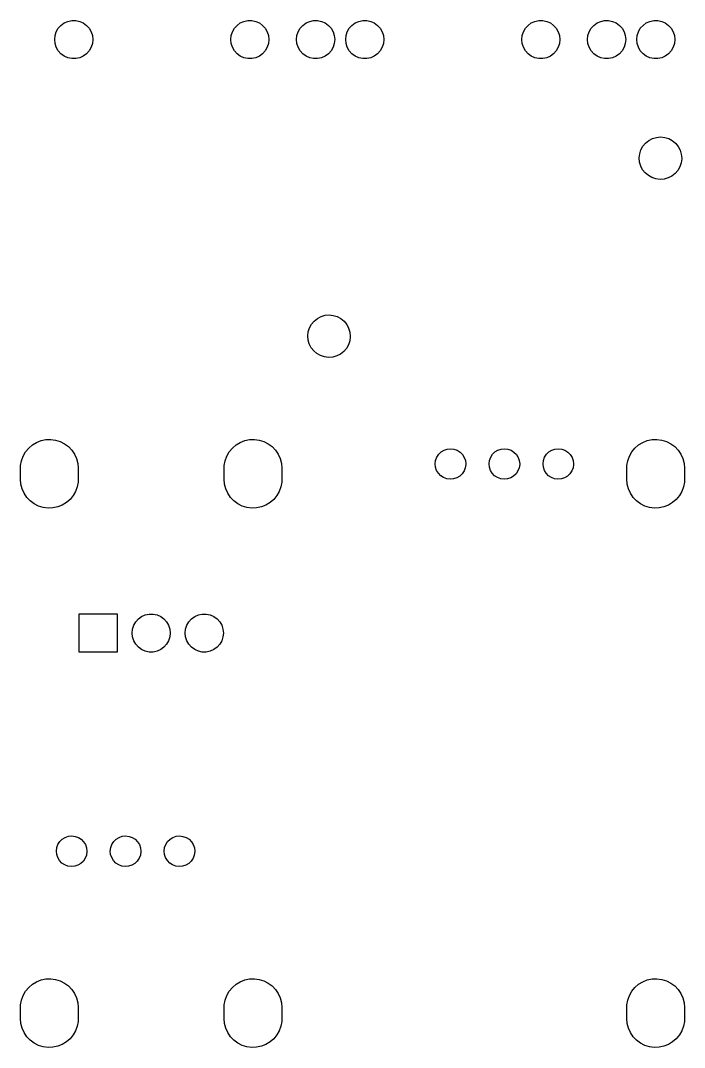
# Model space of a CAD drawing. Extents: x 74 to 204, y -141 to -34.
# Drawn here: x 77.66 to 108.95, y -83.03 to -34.66 of the extents above; entities that cross this region are included whole.
import ezdxf

# ---------------------------------------------------------------- set-up
doc = ezdxf.new("R2010")
doc.units = 0
doc.layers.add('BLACK', color=7, linetype='CONTINUOUS')

msp = doc.modelspace()

# ---------------------------------------------------------------- linework, layer by layer
at = {"layer": 'BLACK', "linetype": 'CONTINUOUS'}
for p, q in [((79.5678, -34.8912), (79.72, -34.7806)), ((79.72, -34.7806), (79.8919, -34.704)), ((79.8919, -34.704), (80.0759, -34.6649)), ((80.0759, -34.6649), (80.2641, -34.6649)), ((80.2641, -34.6649), (80.4481, -34.704)), ((80.4481, -34.704), (80.62, -34.7806)), ((80.62, -34.7806), (80.7722, -34.8912)), ((87.8678, -34.8912), (88.02, -34.7806)), ((88.02, -34.7806), (88.1919, -34.704)), ((88.1919, -34.704), (88.3759, -34.6649)), ((88.3759, -34.6649), (88.5641, -34.6649)), ((88.5641, -34.6649), (88.7481, -34.704)), ((88.7481, -34.704), (88.92, -34.7806)), ((88.92, -34.7806), (89.0722, -34.8912)), ((90.9678, -34.8912), (91.12, -34.7806)), ((91.12, -34.7806), (91.2919, -34.704)), ((91.2919, -34.704), (91.4759, -34.6649)), ((91.4759, -34.6649), (91.6641, -34.6649)), ((91.6641, -34.6649), (91.8481, -34.704)), ((91.8481, -34.704), (92.02, -34.7806)), ((92.02, -34.7806), (92.1722, -34.8912)), ((93.2838, -34.8912), (93.436, -34.7806)), ((93.436, -34.7806), (93.6079, -34.704)), ((93.6079, -34.704), (93.7919, -34.6649)), ((93.7919, -34.6649), (93.9801, -34.6649)), ((93.9801, -34.6649), (94.1641, -34.704)), ((94.1641, -34.704), (94.336, -34.7806)), ((94.336, -34.7806), (94.4882, -34.8912)), ((101.584, -34.8912), (101.736, -34.7806)), ((101.736, -34.7806), (101.908, -34.704)), ((101.908, -34.704), (102.092, -34.6649)), ((102.092, -34.6649), (102.28, -34.6649)), ((102.28, -34.6649), (102.464, -34.704)), ((102.464, -34.704), (102.636, -34.7806)), ((102.636, -34.7806), (102.788, -34.8912)), ((104.684, -34.8912), (104.836, -34.7806)), ((104.836, -34.7806), (105.008, -34.704)), ((105.008, -34.704), (105.192, -34.6649)), ((105.192, -34.6649), (105.38, -34.6649)), ((105.38, -34.6649), (105.564, -34.704)), ((105.564, -34.704), (105.736, -34.7806)), ((105.736, -34.7806), (105.888, -34.8912)), ((107, -34.8912), (107.152, -34.7806)), ((107.152, -34.7806), (107.324, -34.704)), ((107.324, -34.704), (107.508, -34.6649)), ((107.508, -34.6649), (107.696, -34.6649)), ((107.696, -34.6649), (107.88, -34.704)), ((107.88, -34.704), (108.052, -34.7806)), ((108.052, -34.7806), (108.204, -34.8912)), ((79.2897, -35.3729), (79.3478, -35.1939)), ((79.3478, -35.1939), (79.4419, -35.031)), ((79.4419, -35.031), (79.5678, -34.8912)), ((80.7722, -34.8912), (80.8981, -35.031)), ((80.8981, -35.031), (80.9922, -35.1939)), ((80.9922, -35.1939), (81.0503, -35.3729)), ((87.5897, -35.3729), (87.6478, -35.1939)), ((87.6478, -35.1939), (87.7419, -35.031)), ((87.7419, -35.031), (87.8678, -34.8912)), ((89.0722, -34.8912), (89.1981, -35.031)), ((89.1981, -35.031), (89.2922, -35.1939)), ((89.2922, -35.1939), (89.3503, -35.3729)), ((90.6897, -35.3729), (90.7478, -35.1939)), ((90.7478, -35.1939), (90.8419, -35.031)), ((90.8419, -35.031), (90.9678, -34.8912)), ((92.1722, -34.8912), (92.2981, -35.031)), ((92.2981, -35.031), (92.3922, -35.1939)), ((92.3922, -35.1939), (92.4503, -35.3729)), ((93.0057, -35.3729), (93.0638, -35.1939)), ((93.0638, -35.1939), (93.1579, -35.031)), ((93.1579, -35.031), (93.2838, -34.8912)), ((94.4882, -34.8912), (94.6141, -35.031)), ((94.6141, -35.031), (94.7082, -35.1939)), ((94.7082, -35.1939), (94.7663, -35.3729)), ((101.306, -35.3729), (101.364, -35.1939)), ((101.364, -35.1939), (101.458, -35.031)), ((101.458, -35.031), (101.584, -34.8912)), ((102.788, -34.8912), (102.914, -35.031)), ((102.914, -35.031), (103.008, -35.1939)), ((103.008, -35.1939), (103.066, -35.3729)), ((104.406, -35.3729), (104.464, -35.1939)), ((104.464, -35.1939), (104.558, -35.031)), ((104.558, -35.031), (104.684, -34.8912)), ((105.888, -34.8912), (106.014, -35.031)), ((106.014, -35.031), (106.108, -35.1939)), ((106.108, -35.1939), (106.166, -35.3729)), ((106.722, -35.3729), (106.78, -35.1939)), ((106.78, -35.1939), (106.874, -35.031)), ((106.874, -35.031), (107, -34.8912)), ((108.204, -34.8912), (108.33, -35.031)), ((108.33, -35.031), (108.424, -35.1939)), ((108.424, -35.1939), (108.482, -35.3729)), ((79.27, -35.56), (79.2897, -35.3729)), ((79.2897, -35.7471), (79.27, -35.56)), ((79.3478, -35.9261), (79.2897, -35.7471)), ((81.0503, -35.7471), (80.9922, -35.9261)), ((81.0503, -35.3729), (81.07, -35.56)), ((81.07, -35.56), (81.0503, -35.7471)), ((87.57, -35.56), (87.5897, -35.3729)), ((87.5897, -35.7471), (87.57, -35.56)), ((87.6478, -35.9261), (87.5897, -35.7471)), ((89.3503, -35.7471), (89.2922, -35.9261)), ((89.3503, -35.3729), (89.37, -35.56)), ((89.37, -35.56), (89.3503, -35.7471)), ((90.67, -35.56), (90.6897, -35.3729)), ((90.6897, -35.7471), (90.67, -35.56)), ((90.7478, -35.9261), (90.6897, -35.7471)), ((92.4503, -35.7471), (92.3922, -35.9261)), ((92.4503, -35.3729), (92.47, -35.56)), ((92.47, -35.56), (92.4503, -35.7471)), ((92.986, -35.56), (93.0057, -35.3729)), ((93.0057, -35.7471), (92.986, -35.56)), ((93.0638, -35.9261), (93.0057, -35.7471)), ((94.7663, -35.7471), (94.7082, -35.9261)), ((94.7663, -35.3729), (94.786, -35.56)), ((94.786, -35.56), (94.7663, -35.7471)), ((101.286, -35.56), (101.306, -35.3729)), ((101.306, -35.7471), (101.286, -35.56)), ((101.364, -35.9261), (101.306, -35.7471)), ((103.066, -35.7471), (103.008, -35.9261)), ((103.066, -35.3729), (103.086, -35.56)), ((103.086, -35.56), (103.066, -35.7471)), ((104.386, -35.56), (104.406, -35.3729)), ((104.406, -35.7471), (104.386, -35.56)), ((104.464, -35.9261), (104.406, -35.7471)), ((106.166, -35.7471), (106.108, -35.9261)), ((106.166, -35.3729), (106.186, -35.56)), ((106.186, -35.56), (106.166, -35.7471)), ((106.702, -35.56), (106.722, -35.3729)), ((106.722, -35.7471), (106.702, -35.56)), ((106.78, -35.9261), (106.722, -35.7471)), ((108.482, -35.7471), (108.424, -35.9261)), ((108.482, -35.3729), (108.502, -35.56)), ((108.502, -35.56), (108.482, -35.7471)), ((79.4419, -36.089), (79.3478, -35.9261)), ((79.5678, -36.2288), (79.4419, -36.089)), ((79.72, -36.3394), (79.5678, -36.2288)), ((80.7722, -36.2288), (80.62, -36.3394)), ((80.8981, -36.089), (80.7722, -36.2288)), ((80.9922, -35.9261), (80.8981, -36.089)), ((87.7419, -36.089), (87.6478, -35.9261)), ((87.8678, -36.2288), (87.7419, -36.089)), ((88.02, -36.3394), (87.8678, -36.2288)), ((89.0722, -36.2288), (88.92, -36.3394)), ((89.1981, -36.089), (89.0722, -36.2288)), ((89.2922, -35.9261), (89.1981, -36.089)), ((90.8419, -36.089), (90.7478, -35.9261)), ((90.9678, -36.2288), (90.8419, -36.089)), ((91.12, -36.3394), (90.9678, -36.2288)), ((92.1722, -36.2288), (92.02, -36.3394)), ((92.2981, -36.089), (92.1722, -36.2288)), ((92.3922, -35.9261), (92.2981, -36.089)), ((93.1579, -36.089), (93.0638, -35.9261)), ((93.2838, -36.2288), (93.1579, -36.089)), ((93.436, -36.3394), (93.2838, -36.2288)), ((94.4882, -36.2288), (94.336, -36.3394)), ((94.6141, -36.089), (94.4882, -36.2288)), ((94.7082, -35.9261), (94.6141, -36.089)), ((101.458, -36.089), (101.364, -35.9261)), ((101.584, -36.2288), (101.458, -36.089)), ((101.736, -36.3394), (101.584, -36.2288)), ((102.788, -36.2288), (102.636, -36.3394)), ((102.914, -36.089), (102.788, -36.2288)), ((103.008, -35.9261), (102.914, -36.089)), ((104.558, -36.089), (104.464, -35.9261)), ((104.684, -36.2288), (104.558, -36.089)), ((104.836, -36.3394), (104.684, -36.2288)), ((105.888, -36.2288), (105.736, -36.3394)), ((106.014, -36.089), (105.888, -36.2288)), ((106.108, -35.9261), (106.014, -36.089)), ((106.874, -36.089), (106.78, -35.9261)), ((107, -36.2288), (106.874, -36.089)), ((107.152, -36.3394), (107, -36.2288)), ((108.204, -36.2288), (108.052, -36.3394)), ((108.33, -36.089), (108.204, -36.2288)), ((108.424, -35.9261), (108.33, -36.089)), ((79.8919, -36.416), (79.72, -36.3394)), ((80.0759, -36.4551), (79.8919, -36.416)), ((80.2641, -36.4551), (80.0759, -36.4551)), ((80.4481, -36.416), (80.2641, -36.4551)), ((80.62, -36.3394), (80.4481, -36.416)), ((88.1919, -36.416), (88.02, -36.3394)), ((88.3759, -36.4551), (88.1919, -36.416)), ((88.5641, -36.4551), (88.3759, -36.4551)), ((88.7481, -36.416), (88.5641, -36.4551)), ((88.92, -36.3394), (88.7481, -36.416)), ((91.2919, -36.416), (91.12, -36.3394)), ((91.4759, -36.4551), (91.2919, -36.416)), ((91.6641, -36.4551), (91.4759, -36.4551)), ((91.8481, -36.416), (91.6641, -36.4551)), ((92.02, -36.3394), (91.8481, -36.416)), ((93.6079, -36.416), (93.436, -36.3394)), ((93.7919, -36.4551), (93.6079, -36.416)), ((93.9801, -36.4551), (93.7919, -36.4551)), ((94.1641, -36.416), (93.9801, -36.4551)), ((94.336, -36.3394), (94.1641, -36.416)), ((101.908, -36.416), (101.736, -36.3394)), ((102.092, -36.4551), (101.908, -36.416)), ((102.28, -36.4551), (102.092, -36.4551)), ((102.464, -36.416), (102.28, -36.4551)), ((102.636, -36.3394), (102.464, -36.416)), ((105.008, -36.416), (104.836, -36.3394)), ((105.192, -36.4551), (105.008, -36.416)), ((105.38, -36.4551), (105.192, -36.4551)), ((105.564, -36.416), (105.38, -36.4551)), ((105.736, -36.3394), (105.564, -36.416)), ((107.324, -36.416), (107.152, -36.3394)), ((107.508, -36.4551), (107.324, -36.416)), ((107.696, -36.4551), (107.508, -36.4551)), ((107.88, -36.416), (107.696, -36.4551)), ((108.052, -36.3394), (107.88, -36.416)), ((106.904, -40.7541), (106.998, -40.583)), ((106.998, -40.583), (107.123, -40.4335)), ((107.123, -40.4335), (107.275, -40.3112)), ((107.275, -40.3112), (107.448, -40.2208)), ((107.448, -40.2208), (107.636, -40.1657)), ((107.636, -40.1657), (107.83, -40.148)), ((107.83, -40.148), (108.024, -40.1684)), ((108.024, -40.1684), (108.211, -40.2261)), ((108.211, -40.2261), (108.382, -40.319)), ((108.382, -40.319), (108.533, -40.4434)), ((108.533, -40.4434), (108.656, -40.5946)), ((108.656, -40.5946), (108.748, -40.7669)), ((106.823, -41.134), (106.845, -40.9401)), ((106.845, -40.9401), (106.904, -40.7541)), ((108.748, -40.7669), (108.804, -40.9538)), ((108.804, -40.9538), (108.823, -41.148)), ((106.839, -41.3285), (106.823, -41.134)), ((106.893, -41.5161), (106.839, -41.3285)), ((106.982, -41.6897), (106.893, -41.5161)), ((108.737, -41.5547), (108.64, -41.7244)), ((108.798, -41.3695), (108.737, -41.5547)), ((108.823, -41.1759), (108.798, -41.3695)), ((108.823, -41.148), (108.823, -41.1759)), ((107.104, -41.8427), (106.982, -41.6897)), ((107.252, -41.9691), (107.104, -41.8427)), ((107.423, -42.0644), (107.252, -41.9691)), ((107.608, -42.1247), (107.423, -42.0644)), ((108.359, -41.9923), (108.185, -42.0803)), ((108.513, -41.8722), (108.359, -41.9923)), ((108.64, -41.7244), (108.513, -41.8722)), ((107.802, -42.1478), (107.608, -42.1247)), ((107.997, -42.1328), (107.802, -42.1478)), ((108.185, -42.0803), (107.997, -42.1328)), ((91.3769, -48.965), (91.5023, -48.8155)), ((91.5023, -48.8155), (91.6544, -48.6932)), ((91.6544, -48.6932), (91.8274, -48.6028)), ((91.8274, -48.6028), (92.0146, -48.5477)), ((92.0146, -48.5477), (92.209, -48.53)), ((92.209, -48.53), (92.4031, -48.5504)), ((92.4031, -48.5504), (92.5895, -48.6081)), ((92.5895, -48.6081), (92.7612, -48.701)), ((92.7612, -48.701), (92.9116, -48.8254)), ((92.9116, -48.8254), (93.0349, -48.9766)), ((91.2021, -49.516), (91.2239, -49.3221)), ((91.2239, -49.3221), (91.2829, -49.1361)), ((91.2829, -49.1361), (91.3769, -48.965)), ((93.0349, -48.9766), (93.1265, -49.1489)), ((93.1265, -49.1489), (93.183, -49.3358)), ((91.2184, -49.7105), (91.2021, -49.516)), ((91.2722, -49.8981), (91.2184, -49.7105)), ((93.1771, -49.7515), (93.1155, -49.9367)), ((93.2016, -49.5579), (93.1771, -49.7515)), ((93.183, -49.3358), (93.202, -49.53)), ((93.202, -49.53), (93.2016, -49.5579)), ((91.3614, -50.0717), (91.2722, -49.8981)), ((91.4827, -50.2247), (91.3614, -50.0717)), ((91.6313, -50.3511), (91.4827, -50.2247)), ((92.8916, -50.2542), (92.7378, -50.3743)), ((93.0191, -50.1064), (92.8916, -50.2542)), ((93.1155, -49.9367), (93.0191, -50.1064)), ((91.8017, -50.4464), (91.6313, -50.3511)), ((91.9873, -50.5067), (91.8017, -50.4464)), ((92.1811, -50.5298), (91.9873, -50.5067)), ((92.3756, -50.5148), (92.1811, -50.5298)), ((92.5636, -50.4623), (92.3756, -50.5148)), ((92.7378, -50.3743), (92.5636, -50.4623)), ((78.2187, -54.6511), (78.4153, -54.5318)), ((78.4153, -54.5318), (78.6292, -54.4474)), ((78.6292, -54.4474), (78.8543, -54.4001)), ((78.8543, -54.4001), (79.0841, -54.3915)), ((79.0841, -54.3915), (79.312, -54.4217)), ((79.312, -54.4217), (79.5317, -54.4899)), ((79.5317, -54.4899), (79.7367, -54.5941)), ((79.7367, -54.5941), (79.9212, -54.7314)), ((87.8187, -54.6511), (88.0153, -54.5318)), ((88.0153, -54.5318), (88.2292, -54.4474)), ((88.2292, -54.4474), (88.4543, -54.4001)), ((88.4543, -54.4001), (88.6841, -54.3915)), ((88.6841, -54.3915), (88.912, -54.4217)), ((88.912, -54.4217), (89.1317, -54.4899)), ((89.1317, -54.4899), (89.3367, -54.5941)), ((89.3367, -54.5941), (89.5212, -54.7314)), ((106.794, -54.6511), (106.99, -54.5318)), ((106.99, -54.5318), (107.204, -54.4474)), ((107.204, -54.4474), (107.429, -54.4001)), ((107.429, -54.4001), (107.659, -54.3915)), ((107.659, -54.3915), (107.887, -54.4217)), ((107.887, -54.4217), (108.107, -54.4899)), ((108.107, -54.4899), (108.312, -54.5941)), ((108.312, -54.5941), (108.496, -54.7314)), ((77.7854, -55.1795), (77.8992, -54.9797)), ((77.8992, -54.9797), (78.045, -54.8019)), ((78.045, -54.8019), (78.2187, -54.6511)), ((79.9212, -54.7314), (80.0799, -54.8978)), ((80.0799, -54.8978), (80.2083, -55.0886)), ((80.2083, -55.0886), (80.3028, -55.2983)), ((87.3854, -55.1795), (87.4992, -54.9797)), ((87.4992, -54.9797), (87.645, -54.8019)), ((87.645, -54.8019), (87.8187, -54.6511)), ((89.5212, -54.7314), (89.6799, -54.8978)), ((89.6799, -54.8978), (89.8083, -55.0886)), ((89.8083, -55.0886), (89.9028, -55.2983)), ((97.2821, -55.2297), (97.369, -55.0947)), ((97.369, -55.0947), (97.4837, -54.9824)), ((97.4837, -54.9824), (97.6204, -54.8983)), ((97.6204, -54.8983), (97.7724, -54.8466)), ((97.7724, -54.8466), (97.932, -54.8298)), ((97.932, -54.8298), (98.0914, -54.8488)), ((98.0914, -54.8488), (98.2426, -54.9027)), ((98.2426, -54.9027), (98.3782, -54.9887)), ((98.3782, -54.9887), (98.4913, -55.1026)), ((98.4913, -55.1026), (98.5763, -55.2387)), ((99.8221, -55.2297), (99.909, -55.0947)), ((99.909, -55.0947), (100.024, -54.9824)), ((100.024, -54.9824), (100.16, -54.8983)), ((100.16, -54.8983), (100.312, -54.8466)), ((100.312, -54.8466), (100.472, -54.8298)), ((100.472, -54.8298), (100.631, -54.8488)), ((100.631, -54.8488), (100.783, -54.9027)), ((100.783, -54.9027), (100.918, -54.9887)), ((100.918, -54.9887), (101.031, -55.1026)), ((101.031, -55.1026), (101.116, -55.2387)), ((102.362, -55.2297), (102.449, -55.0947)), ((102.449, -55.0947), (102.564, -54.9824)), ((102.564, -54.9824), (102.7, -54.8983)), ((102.7, -54.8983), (102.852, -54.8466)), ((102.852, -54.8466), (103.012, -54.8298)), ((103.012, -54.8298), (103.171, -54.8488)), ((103.171, -54.8488), (103.323, -54.9027)), ((103.323, -54.9027), (103.458, -54.9887)), ((103.458, -54.9887), (103.571, -55.1026)), ((103.571, -55.1026), (103.656, -55.2387)), ((106.36, -55.1795), (106.474, -54.9797)), ((106.474, -54.9797), (106.62, -54.8019)), ((106.62, -54.8019), (106.794, -54.6511)), ((108.496, -54.7314), (108.655, -54.8978)), ((108.655, -54.8978), (108.783, -55.0886)), ((108.783, -55.0886), (108.878, -55.2983)), ((77.666, -55.622), (77.707, -55.3957)), ((77.707, -55.3957), (77.7854, -55.1795)), ((80.3028, -55.2983), (80.3606, -55.5209)), ((80.3606, -55.5209), (80.38, -55.75)), ((87.266, -55.622), (87.307, -55.3957)), ((87.307, -55.3957), (87.3854, -55.1795)), ((89.9028, -55.2983), (89.9606, -55.5209)), ((89.9606, -55.5209), (89.98, -55.75)), ((97.2071, -55.5397), (97.2272, -55.3805)), ((97.2227, -55.6995), (97.2071, -55.5397)), ((97.2272, -55.3805), (97.2821, -55.2297)), ((98.5763, -55.2387), (98.6291, -55.3903)), ((98.6467, -55.5699), (98.6244, -55.7289)), ((98.6291, -55.3903), (98.647, -55.5498)), ((98.647, -55.5498), (98.6467, -55.5699)), ((99.7471, -55.5397), (99.7672, -55.3805)), ((99.7627, -55.6995), (99.7471, -55.5397)), ((99.7672, -55.3805), (99.8221, -55.2297)), ((101.116, -55.2387), (101.169, -55.3903)), ((101.187, -55.5699), (101.164, -55.7289)), ((101.169, -55.3903), (101.187, -55.5498)), ((101.187, -55.5498), (101.187, -55.5699)), ((102.287, -55.5397), (102.307, -55.3805)), ((102.303, -55.6995), (102.287, -55.5397)), ((102.307, -55.3805), (102.362, -55.2297)), ((103.656, -55.2387), (103.709, -55.3903)), ((103.727, -55.5699), (103.704, -55.7289)), ((103.709, -55.3903), (103.727, -55.5498)), ((103.727, -55.5498), (103.727, -55.5699)), ((106.241, -55.622), (106.282, -55.3957)), ((106.282, -55.3957), (106.36, -55.1795)), ((108.878, -55.2983), (108.936, -55.5209)), ((108.936, -55.5209), (108.955, -55.75)), ((77.66, -55.75), (77.666, -55.622)), ((77.66, -56.27), (77.66, -55.75)), ((80.38, -55.75), (80.38, -56.27)), ((87.26, -55.75), (87.266, -55.622)), ((87.26, -56.27), (87.26, -55.75)), ((89.98, -55.75), (89.98, -56.27)), ((97.2734, -55.8518), (97.2227, -55.6995)), ((97.3566, -55.9891), (97.2734, -55.8518)), ((97.4681, -56.1046), (97.3566, -55.9891)), ((98.4786, -56.0126), (98.3623, -56.1233)), ((98.5674, -55.8789), (98.4786, -56.0126)), ((98.6244, -55.7289), (98.5674, -55.8789)), ((99.8134, -55.8518), (99.7627, -55.6995)), ((99.8966, -55.9891), (99.8134, -55.8518)), ((100.008, -56.1046), (99.8966, -55.9891)), ((101.019, -56.0126), (100.902, -56.1233)), ((101.107, -55.8789), (101.019, -56.0126)), ((101.164, -55.7289), (101.107, -55.8789)), ((102.353, -55.8518), (102.303, -55.6995)), ((102.437, -55.9891), (102.353, -55.8518)), ((102.548, -56.1046), (102.437, -55.9891)), ((103.559, -56.0126), (103.442, -56.1233)), ((103.647, -55.8789), (103.559, -56.0126)), ((103.704, -55.7289), (103.647, -55.8789)), ((106.235, -55.75), (106.241, -55.622)), ((106.235, -56.27), (106.235, -55.75)), ((108.955, -55.75), (108.955, -56.27)), ((77.6794, -56.4991), (77.66, -56.27)), ((77.7372, -56.7217), (77.6794, -56.4991)), ((80.374, -56.398), (80.333, -56.6243)), ((80.38, -56.27), (80.374, -56.398)), ((87.2794, -56.4991), (87.26, -56.27)), ((87.3372, -56.7217), (87.2794, -56.4991)), ((89.974, -56.398), (89.933, -56.6243)), ((89.98, -56.27), (89.974, -56.398)), ((97.6024, -56.1925), (97.4681, -56.1046)), ((97.7528, -56.2484), (97.6024, -56.1925)), ((97.9119, -56.2696), (97.7528, -56.2484)), ((98.0718, -56.2551), (97.9119, -56.2696)), ((98.2244, -56.2055), (98.0718, -56.2551)), ((98.3623, -56.1233), (98.2244, -56.2055)), ((100.142, -56.1925), (100.008, -56.1046)), ((100.293, -56.2484), (100.142, -56.1925)), ((100.452, -56.2696), (100.293, -56.2484)), ((100.612, -56.2551), (100.452, -56.2696)), ((100.764, -56.2055), (100.612, -56.2551)), ((100.902, -56.1233), (100.764, -56.2055)), ((102.682, -56.1925), (102.548, -56.1046)), ((102.833, -56.2484), (102.682, -56.1925)), ((102.992, -56.2696), (102.833, -56.2484)), ((103.152, -56.2551), (102.992, -56.2696)), ((103.304, -56.2055), (103.152, -56.2551)), ((103.442, -56.1233), (103.304, -56.2055)), ((106.254, -56.4991), (106.235, -56.27)), ((106.312, -56.7217), (106.254, -56.4991)), ((108.949, -56.398), (108.908, -56.6243)), ((108.955, -56.27), (108.949, -56.398)), ((77.8317, -56.9314), (77.7372, -56.7217)), ((77.9601, -57.1222), (77.8317, -56.9314)), ((80.1408, -57.0403), (79.995, -57.2181)), ((80.2546, -56.8405), (80.1408, -57.0403)), ((80.333, -56.6243), (80.2546, -56.8405)), ((87.4317, -56.9314), (87.3372, -56.7217)), ((87.5601, -57.1222), (87.4317, -56.9314)), ((89.7408, -57.0403), (89.595, -57.2181)), ((89.8546, -56.8405), (89.7408, -57.0403)), ((89.933, -56.6243), (89.8546, -56.8405)), ((106.407, -56.9314), (106.312, -56.7217)), ((106.535, -57.1222), (106.407, -56.9314)), ((108.716, -57.0403), (108.57, -57.2181)), ((108.83, -56.8405), (108.716, -57.0403)), ((108.908, -56.6243), (108.83, -56.8405)), ((78.1188, -57.2886), (77.9601, -57.1222)), ((78.3033, -57.4259), (78.1188, -57.2886)), ((78.5083, -57.5301), (78.3033, -57.4259)), ((78.728, -57.5983), (78.5083, -57.5301)), ((79.6247, -57.4882), (79.4108, -57.5726)), ((79.8213, -57.3689), (79.6247, -57.4882)), ((79.995, -57.2181), (79.8213, -57.3689)), ((87.7188, -57.2886), (87.5601, -57.1222)), ((87.9033, -57.4259), (87.7188, -57.2886)), ((88.1083, -57.5301), (87.9033, -57.4259)), ((88.328, -57.5983), (88.1083, -57.5301)), ((89.2247, -57.4882), (89.0108, -57.5726)), ((89.4213, -57.3689), (89.2247, -57.4882)), ((89.595, -57.2181), (89.4213, -57.3689)), ((106.694, -57.2886), (106.535, -57.1222)), ((106.878, -57.4259), (106.694, -57.2886)), ((107.083, -57.5301), (106.878, -57.4259)), ((107.303, -57.5983), (107.083, -57.5301)), ((108.2, -57.4882), (107.986, -57.5726)), ((108.396, -57.3689), (108.2, -57.4882)), ((108.57, -57.2181), (108.396, -57.3689)), ((78.9559, -57.6285), (78.728, -57.5983)), ((79.1857, -57.6199), (78.9559, -57.6285)), ((79.4108, -57.5726), (79.1857, -57.6199)), ((88.5559, -57.6285), (88.328, -57.5983)), ((88.7857, -57.6199), (88.5559, -57.6285)), ((89.0108, -57.5726), (88.7857, -57.6199)), ((107.531, -57.6285), (107.303, -57.5983)), ((107.761, -57.6199), (107.531, -57.6285)), ((107.986, -57.5726), (107.761, -57.6199)), ((80.42, -64.41), (80.42, -62.61)), ((80.42, -62.61), (82.22, -62.61)), ((82.22, -62.61), (82.22, -64.41)), ((83.0919, -62.981), (83.2178, -62.8412)), ((83.2178, -62.8412), (83.37, -62.7306)), ((83.37, -62.7306), (83.5419, -62.654)), ((83.5419, -62.654), (83.7259, -62.6149)), ((83.7259, -62.6149), (83.9141, -62.6149)), ((83.9141, -62.6149), (84.0981, -62.654)), ((84.0981, -62.654), (84.27, -62.7306)), ((84.27, -62.7306), (84.4222, -62.8412)), ((84.4222, -62.8412), (84.5481, -62.981)), ((85.5919, -62.981), (85.7178, -62.8412)), ((85.7178, -62.8412), (85.87, -62.7306)), ((85.87, -62.7306), (86.0419, -62.654)), ((86.0419, -62.654), (86.2259, -62.6149)), ((86.2259, -62.6149), (86.4141, -62.6149)), ((86.4141, -62.6149), (86.5981, -62.654)), ((86.5981, -62.654), (86.77, -62.7306)), ((86.77, -62.7306), (86.9222, -62.8412)), ((86.9222, -62.8412), (87.0481, -62.981)), ((82.92, -63.51), (82.9397, -63.3229)), ((82.9397, -63.3229), (82.9978, -63.1439)), ((82.9978, -63.1439), (83.0919, -62.981)), ((84.5481, -62.981), (84.6422, -63.1439)), ((84.6422, -63.1439), (84.7003, -63.3229)), ((84.7003, -63.3229), (84.72, -63.51)), ((85.42, -63.51), (85.4397, -63.3229)), ((85.4397, -63.3229), (85.4978, -63.1439)), ((85.4978, -63.1439), (85.5919, -62.981)), ((87.0481, -62.981), (87.1422, -63.1439)), ((87.1422, -63.1439), (87.2003, -63.3229)), ((87.2003, -63.3229), (87.22, -63.51)), ((82.9397, -63.6971), (82.92, -63.51)), ((82.9978, -63.8761), (82.9397, -63.6971)), ((84.7003, -63.6971), (84.6422, -63.8761)), ((84.72, -63.51), (84.7003, -63.6971)), ((85.4397, -63.6971), (85.42, -63.51)), ((85.4978, -63.8761), (85.4397, -63.6971)), ((87.2003, -63.6971), (87.1422, -63.8761)), ((87.22, -63.51), (87.2003, -63.6971)), ((83.0919, -64.039), (82.9978, -63.8761)), ((83.2178, -64.1788), (83.0919, -64.039)), ((83.37, -64.2894), (83.2178, -64.1788)), ((83.5419, -64.366), (83.37, -64.2894)), ((84.27, -64.2894), (84.0981, -64.366)), ((84.4222, -64.1788), (84.27, -64.2894)), ((84.5481, -64.039), (84.4222, -64.1788)), ((84.6422, -63.8761), (84.5481, -64.039)), ((85.5919, -64.039), (85.4978, -63.8761)), ((85.7178, -64.1788), (85.5919, -64.039)), ((85.87, -64.2894), (85.7178, -64.1788)), ((86.0419, -64.366), (85.87, -64.2894)), ((86.77, -64.2894), (86.5981, -64.366)), ((86.9222, -64.1788), (86.77, -64.2894)), ((87.0481, -64.039), (86.9222, -64.1788)), ((87.1422, -63.8761), (87.0481, -64.039)), ((82.22, -64.41), (80.42, -64.41)), ((83.7259, -64.4051), (83.5419, -64.366)), ((83.9141, -64.4051), (83.7259, -64.4051)), ((84.0981, -64.366), (83.9141, -64.4051)), ((86.2259, -64.4051), (86.0419, -64.366)), ((86.4141, -64.4051), (86.2259, -64.4051)), ((86.5981, -64.366), (86.4141, -64.4051)), ((79.371, -73.6177), (79.4259, -73.4669)), ((79.4259, -73.4669), (79.5128, -73.3319)), ((79.5128, -73.3319), (79.6275, -73.2196)), ((79.6275, -73.2196), (79.7642, -73.1355)), ((79.7642, -73.1355), (79.9162, -73.0838)), ((79.9162, -73.0838), (80.0758, -73.067)), ((80.0758, -73.067), (80.2352, -73.086)), ((80.2352, -73.086), (80.3864, -73.1399)), ((80.3864, -73.1399), (80.522, -73.2259)), ((80.522, -73.2259), (80.6351, -73.3398)), ((80.6351, -73.3398), (80.7201, -73.4759)), ((80.7201, -73.4759), (80.7729, -73.6275)), ((81.911, -73.6177), (81.9659, -73.4669)), ((81.9659, -73.4669), (82.0528, -73.3319)), ((82.0528, -73.3319), (82.1675, -73.2196)), ((82.1675, -73.2196), (82.3042, -73.1355)), ((82.3042, -73.1355), (82.4562, -73.0838)), ((82.4562, -73.0838), (82.6158, -73.067)), ((82.6158, -73.067), (82.7752, -73.086)), ((82.7752, -73.086), (82.9264, -73.1399)), ((82.9264, -73.1399), (83.062, -73.2259)), ((83.062, -73.2259), (83.1751, -73.3398)), ((83.1751, -73.3398), (83.2601, -73.4759)), ((83.2601, -73.4759), (83.3129, -73.6275)), ((84.451, -73.6177), (84.5059, -73.4669)), ((84.5059, -73.4669), (84.5928, -73.3319)), ((84.5928, -73.3319), (84.7075, -73.2196)), ((84.7075, -73.2196), (84.8442, -73.1355)), ((84.8442, -73.1355), (84.9962, -73.0838)), ((84.9962, -73.0838), (85.1558, -73.067)), ((85.1558, -73.067), (85.3152, -73.086)), ((85.3152, -73.086), (85.4664, -73.1399)), ((85.4664, -73.1399), (85.602, -73.2259)), ((85.602, -73.2259), (85.7151, -73.3398)), ((85.7151, -73.3398), (85.8001, -73.4759)), ((85.8001, -73.4759), (85.8529, -73.6275)), ((79.3509, -73.7769), (79.371, -73.6177)), ((79.3665, -73.9367), (79.3509, -73.7769)), ((79.4172, -74.089), (79.3665, -73.9367)), ((80.7682, -73.9661), (80.7112, -74.1161)), ((80.7905, -73.8071), (80.7682, -73.9661)), ((80.7729, -73.6275), (80.7908, -73.787)), ((80.7908, -73.787), (80.7905, -73.8071)), ((81.8909, -73.7769), (81.911, -73.6177)), ((81.9065, -73.9367), (81.8909, -73.7769)), ((81.9572, -74.089), (81.9065, -73.9367)), ((83.3082, -73.9661), (83.2512, -74.1161)), ((83.3305, -73.8071), (83.3082, -73.9661)), ((83.3129, -73.6275), (83.3308, -73.787)), ((83.3308, -73.787), (83.3305, -73.8071)), ((84.4309, -73.7769), (84.451, -73.6177)), ((84.4465, -73.9367), (84.4309, -73.7769)), ((84.4972, -74.089), (84.4465, -73.9367)), ((85.8482, -73.9661), (85.7912, -74.1161)), ((85.8705, -73.8071), (85.8482, -73.9661)), ((85.8529, -73.6275), (85.8708, -73.787)), ((85.8708, -73.787), (85.8705, -73.8071)), ((79.5004, -74.2263), (79.4172, -74.089)), ((79.6119, -74.3418), (79.5004, -74.2263)), ((79.7462, -74.4297), (79.6119, -74.3418)), ((79.8966, -74.4856), (79.7462, -74.4297)), ((80.3682, -74.4427), (80.2156, -74.4923)), ((80.5061, -74.3605), (80.3682, -74.4427)), ((80.6224, -74.2498), (80.5061, -74.3605)), ((80.7112, -74.1161), (80.6224, -74.2498)), ((82.0404, -74.2263), (81.9572, -74.089)), ((82.1519, -74.3418), (82.0404, -74.2263)), ((82.2862, -74.4297), (82.1519, -74.3418)), ((82.4366, -74.4856), (82.2862, -74.4297)), ((82.9082, -74.4427), (82.7556, -74.4923)), ((83.0461, -74.3605), (82.9082, -74.4427)), ((83.1624, -74.2498), (83.0461, -74.3605)), ((83.2512, -74.1161), (83.1624, -74.2498)), ((84.5804, -74.2263), (84.4972, -74.089)), ((84.6919, -74.3418), (84.5804, -74.2263)), ((84.8262, -74.4297), (84.6919, -74.3418)), ((84.9766, -74.4856), (84.8262, -74.4297)), ((85.4482, -74.4427), (85.2956, -74.4923)), ((85.5861, -74.3605), (85.4482, -74.4427)), ((85.7024, -74.2498), (85.5861, -74.3605)), ((85.7912, -74.1161), (85.7024, -74.2498)), ((80.0557, -74.5068), (79.8966, -74.4856)), ((80.2156, -74.4923), (80.0557, -74.5068)), ((82.5957, -74.5068), (82.4366, -74.4856)), ((82.7556, -74.4923), (82.5957, -74.5068)), ((85.1357, -74.5068), (84.9766, -74.4856)), ((85.2956, -74.4923), (85.1357, -74.5068)), ((78.8543, -79.8001), (79.0841, -79.7915)), ((79.0841, -79.7915), (79.312, -79.8217)), ((88.4543, -79.8001), (88.6841, -79.7915)), ((88.6841, -79.7915), (88.912, -79.8217)), ((107.429, -79.8001), (107.659, -79.7915)), ((107.659, -79.7915), (107.887, -79.8217)), ((77.8992, -80.3797), (78.045, -80.2019)), ((78.045, -80.2019), (78.2187, -80.0511)), ((78.2187, -80.0511), (78.4153, -79.9318)), ((78.4153, -79.9318), (78.6292, -79.8474)), ((78.6292, -79.8474), (78.8543, -79.8001)), ((79.312, -79.8217), (79.5317, -79.8899)), ((79.5317, -79.8899), (79.7367, -79.9941)), ((79.7367, -79.9941), (79.9212, -80.1314)), ((79.9212, -80.1314), (80.0799, -80.2978)), ((87.4992, -80.3797), (87.645, -80.2019)), ((87.645, -80.2019), (87.8187, -80.0511)), ((87.8187, -80.0511), (88.0153, -79.9318)), ((88.0153, -79.9318), (88.2292, -79.8474)), ((88.2292, -79.8474), (88.4543, -79.8001)), ((88.912, -79.8217), (89.1317, -79.8899)), ((89.1317, -79.8899), (89.3367, -79.9941)), ((89.3367, -79.9941), (89.5212, -80.1314)), ((89.5212, -80.1314), (89.6799, -80.2978)), ((106.474, -80.3797), (106.62, -80.2019)), ((106.62, -80.2019), (106.794, -80.0511)), ((106.794, -80.0511), (106.99, -79.9318)), ((106.99, -79.9318), (107.204, -79.8474)), ((107.204, -79.8474), (107.429, -79.8001)), ((107.887, -79.8217), (108.107, -79.8899)), ((108.107, -79.8899), (108.312, -79.9941)), ((108.312, -79.9941), (108.496, -80.1314)), ((108.496, -80.1314), (108.655, -80.2978)), ((77.707, -80.7957), (77.7854, -80.5795)), ((77.7854, -80.5795), (77.8992, -80.3797)), ((80.0799, -80.2978), (80.2083, -80.4886)), ((80.2083, -80.4886), (80.3028, -80.6983)), ((80.3028, -80.6983), (80.3606, -80.9209)), ((87.307, -80.7957), (87.3854, -80.5795)), ((87.3854, -80.5795), (87.4992, -80.3797)), ((89.6799, -80.2978), (89.8083, -80.4886)), ((89.8083, -80.4886), (89.9028, -80.6983)), ((89.9028, -80.6983), (89.9606, -80.9209)), ((106.282, -80.7957), (106.36, -80.5795)), ((106.36, -80.5795), (106.474, -80.3797)), ((108.655, -80.2978), (108.783, -80.4886)), ((108.783, -80.4886), (108.878, -80.6983)), ((108.878, -80.6983), (108.936, -80.9209)), ((77.66, -81.15), (77.666, -81.022)), ((77.66, -81.67), (77.66, -81.15)), ((77.666, -81.022), (77.707, -80.7957)), ((80.3606, -80.9209), (80.38, -81.15)), ((80.38, -81.15), (80.38, -81.67)), ((87.26, -81.15), (87.266, -81.022)), ((87.26, -81.67), (87.26, -81.15)), ((87.266, -81.022), (87.307, -80.7957)), ((89.9606, -80.9209), (89.98, -81.15)), ((89.98, -81.15), (89.98, -81.67)), ((106.235, -81.15), (106.241, -81.022)), ((106.235, -81.67), (106.235, -81.15)), ((106.241, -81.022), (106.282, -80.7957)), ((108.936, -80.9209), (108.955, -81.15)), ((108.955, -81.15), (108.955, -81.67)), ((77.6794, -81.8991), (77.66, -81.67)), ((80.38, -81.67), (80.374, -81.798)), ((87.2794, -81.8991), (87.26, -81.67)), ((89.98, -81.67), (89.974, -81.798)), ((106.254, -81.8991), (106.235, -81.67)), ((108.955, -81.67), (108.949, -81.798)), ((77.7372, -82.1217), (77.6794, -81.8991)), ((77.8317, -82.3314), (77.7372, -82.1217)), ((80.333, -82.0243), (80.2546, -82.2405)), ((80.374, -81.798), (80.333, -82.0243)), ((87.3372, -82.1217), (87.2794, -81.8991)), ((87.4317, -82.3314), (87.3372, -82.1217)), ((89.933, -82.0243), (89.8546, -82.2405)), ((89.974, -81.798), (89.933, -82.0243)), ((106.312, -82.1217), (106.254, -81.8991)), ((106.407, -82.3314), (106.312, -82.1217)), ((108.908, -82.0243), (108.83, -82.2405)), ((108.949, -81.798), (108.908, -82.0243)), ((77.9601, -82.5222), (77.8317, -82.3314)), ((78.1188, -82.6886), (77.9601, -82.5222)), ((78.3033, -82.8259), (78.1188, -82.6886)), ((79.995, -82.6181), (79.8213, -82.7689)), ((80.1408, -82.4403), (79.995, -82.6181)), ((80.2546, -82.2405), (80.1408, -82.4403)), ((87.5601, -82.5222), (87.4317, -82.3314)), ((87.7188, -82.6886), (87.5601, -82.5222)), ((87.9033, -82.8259), (87.7188, -82.6886)), ((89.595, -82.6181), (89.4213, -82.7689)), ((89.7408, -82.4403), (89.595, -82.6181)), ((89.8546, -82.2405), (89.7408, -82.4403)), ((106.535, -82.5222), (106.407, -82.3314)), ((106.694, -82.6886), (106.535, -82.5222)), ((106.878, -82.8259), (106.694, -82.6886)), ((108.57, -82.6181), (108.396, -82.7689)), ((108.716, -82.4403), (108.57, -82.6181)), ((108.83, -82.2405), (108.716, -82.4403)), ((78.5083, -82.9301), (78.3033, -82.8259)), ((78.728, -82.9983), (78.5083, -82.9301)), ((78.9559, -83.0285), (78.728, -82.9983)), ((79.1857, -83.0199), (78.9559, -83.0285)), ((79.4108, -82.9726), (79.1857, -83.0199)), ((79.6247, -82.8882), (79.4108, -82.9726)), ((79.8213, -82.7689), (79.6247, -82.8882)), ((88.1083, -82.9301), (87.9033, -82.8259)), ((88.328, -82.9983), (88.1083, -82.9301)), ((88.5559, -83.0285), (88.328, -82.9983)), ((88.7857, -83.0199), (88.5559, -83.0285)), ((89.0108, -82.9726), (88.7857, -83.0199)), ((89.2247, -82.8882), (89.0108, -82.9726)), ((89.4213, -82.7689), (89.2247, -82.8882)), ((107.083, -82.9301), (106.878, -82.8259)), ((107.303, -82.9983), (107.083, -82.9301)), ((107.531, -83.0285), (107.303, -82.9983)), ((107.761, -83.0199), (107.531, -83.0285)), ((107.986, -82.9726), (107.761, -83.0199)), ((108.2, -82.8882), (107.986, -82.9726)), ((108.396, -82.7689), (108.2, -82.8882))]:
    msp.add_line(p, q, dxfattribs=at)

doc.saveas('drawing.dxf')
